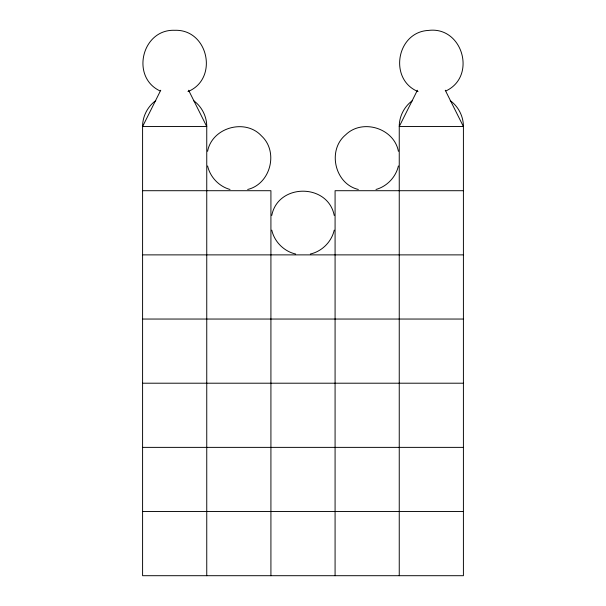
<?xml version="1.0" encoding="UTF-8"?>
<svg xmlns="http://www.w3.org/2000/svg" width="606" height="606" viewBox="0 0 606 606"><rect width="100%" height="100%" fill="white"/><g stroke="black" fill="none" stroke-linecap="round" stroke-linejoin="round"><path stroke-width="0.91" d="M207.6 151.295C212.024 127.51 245.241 118.132 261.519 135.941C278.821 151.811 270.556 184.027 247.665 189.473M271.768 215.463C278.025 183.11 327.975 183.11 334.232 215.463M334.232 230.129C331.618 241.771 321.975 251.414 310.333 254.028M398.4 165.961C395.885 177.088 386.984 186.428 375.993 189.473M160.741 90.241L142.592 126.548L142.592 575.7L463.408 575.7L463.408 126.548C463.469 116.458 458.424 106.535 450.243 100.634M417.398 90.241L399.248 126.548L399.248 575.7M155.757 100.634C147.576 106.535 142.531 116.458 142.592 126.548L206.752 126.548L206.752 575.7M412.421 100.634C404.232 106.535 399.187 116.458 399.248 126.548L463.408 126.548L445.258 90.241M446.061 90.877C476.975 76.265 462.575 26.05 428.45 30.429C396.415 32.02 388.469 79.484 418.049 91.589M187.951 91.589C218.94 78.848 208.297 28.997 174.672 30.3C141.91 29.005 130.411 76.985 159.939 90.877M142.592 190.708L270.92 190.708L270.92 575.7M463.408 190.708L335.08 190.708L335.08 575.7M142.592 254.876L463.408 254.876M142.592 319.044L463.408 319.044M142.592 383.204L463.408 383.204M142.592 447.372L463.408 447.372M142.592 511.532L463.408 511.532M295.667 254.028C284.025 251.414 274.382 241.771 271.768 230.129M358.335 189.473C334.739 183.906 327.02 150.159 345.685 134.797C362.396 118.367 394.067 128.214 398.4 151.295M230.007 189.473C219.016 186.428 210.115 177.088 207.6 165.961M193.579 100.634C201.768 106.535 206.813 116.458 206.752 126.548L188.602 90.241"/></g></svg>
